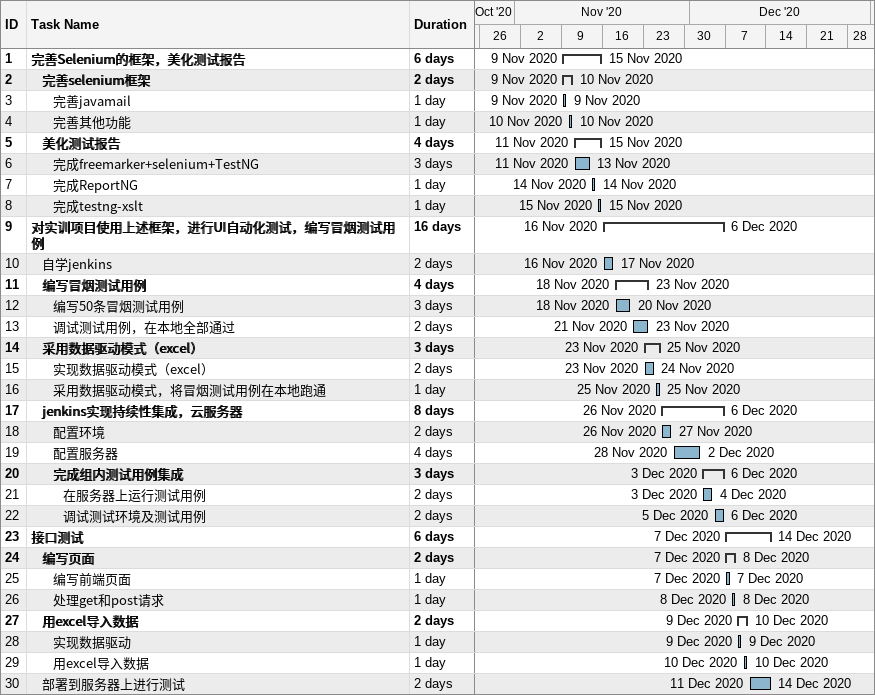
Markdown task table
| ID | Level | Task | Duration | Start | Finish |
|---|---|---|---|---|---|
| 1 | 1 | **完善Selenium的框架，美化测试报告** | 6d | 2020-11-09 | 2020-11-15 |
| 2 | 2 | **完善selenium框架** | 2d | 2020-11-09 | 2020-11-10 |
| 3 | 3 | 完善javamail | 1d | 2020-11-09 | 2020-11-09 |
| 4 | 3 | 完善其他功能 | 1d | 2020-11-10 | 2020-11-10 |
| 5 | 2 | **美化测试报告** | 4d | 2020-11-11 | 2020-11-15 |
| 6 | 3 | 完成freemarker+selenium+TestNG | 3d | 2020-11-11 | 2020-11-13 |
| 7 | 3 | 完成ReportNG | 1d | 2020-11-14 | 2020-11-14 |
| 8 | 3 | 完成testng-xslt | 1d | 2020-11-15 | 2020-11-15 |
| 9 | 1 | **对实训项目使用上述框架，进行UI自动化测试，编写冒烟测试用例** | 16d | 2020-11-16 | 2020-12-06 |
| 10 | 2 | 自学jenkins | 2d | 2020-11-16 | 2020-11-17 |
| 11 | 2 | **编写冒烟测试用例** | 4d | 2020-11-18 | 2020-11-23 |
| 12 | 3 | 编写50条冒烟测试用例 | 3d | 2020-11-18 | 2020-11-20 |
| 13 | 3 | 调试测试用例，在本地全部通过 | 2d | 2020-11-21 | 2020-11-23 |
| 14 | 2 | **采用数据驱动模式（excel）** | 3d | 2020-11-23 | 2020-11-25 |
| 15 | 3 | 实现数据驱动模式（excel） | 2d | 2020-11-23 | 2020-11-24 |
| 16 | 3 | 采用数据驱动模式，将冒烟测试用例在本地跑通 | 1d | 2020-11-25 | 2020-11-25 |
| 17 | 2 | **jenkins实现持续性集成，云服务器** | 8d | 2020-11-26 | 2020-12-06 |
| 18 | 3 | 配置环境 | 2d | 2020-11-26 | 2020-11-27 |
| 19 | 3 | 配置服务器 | 4d | 2020-11-28 | 2020-12-02 |
| 20 | 3 | **完成组内测试用例集成** | 3d | 2020-12-03 | 2020-12-06 |
| 21 | 4 | 在服务器上运行测试用例 | 2d | 2020-12-03 | 2020-12-04 |
| 22 | 4 | 调试测试环境及测试用例 | 2d | 2020-12-05 | 2020-12-06 |
| 23 | 1 | **接口测试** | 6d | 2020-12-07 | 2020-12-14 |
| 24 | 2 | **编写页面** | 2d | 2020-12-07 | 2020-12-08 |
| 25 | 3 | 编写前端页面 | 1d | 2020-12-07 | 2020-12-07 |
| 26 | 3 | 处理get和post请求 | 1d | 2020-12-08 | 2020-12-08 |
| 27 | 2 | **用excel导入数据** | 2d | 2020-12-09 | 2020-12-10 |
| 28 | 3 | 实现数据驱动 | 1d | 2020-12-09 | 2020-12-09 |
| 29 | 3 | 用excel导入数据 | 1d | 2020-12-10 | 2020-12-10 |
| 30 | 2 | 部署到服务器上进行测试 | 2d | 2020-12-11 | 2020-12-14 |
